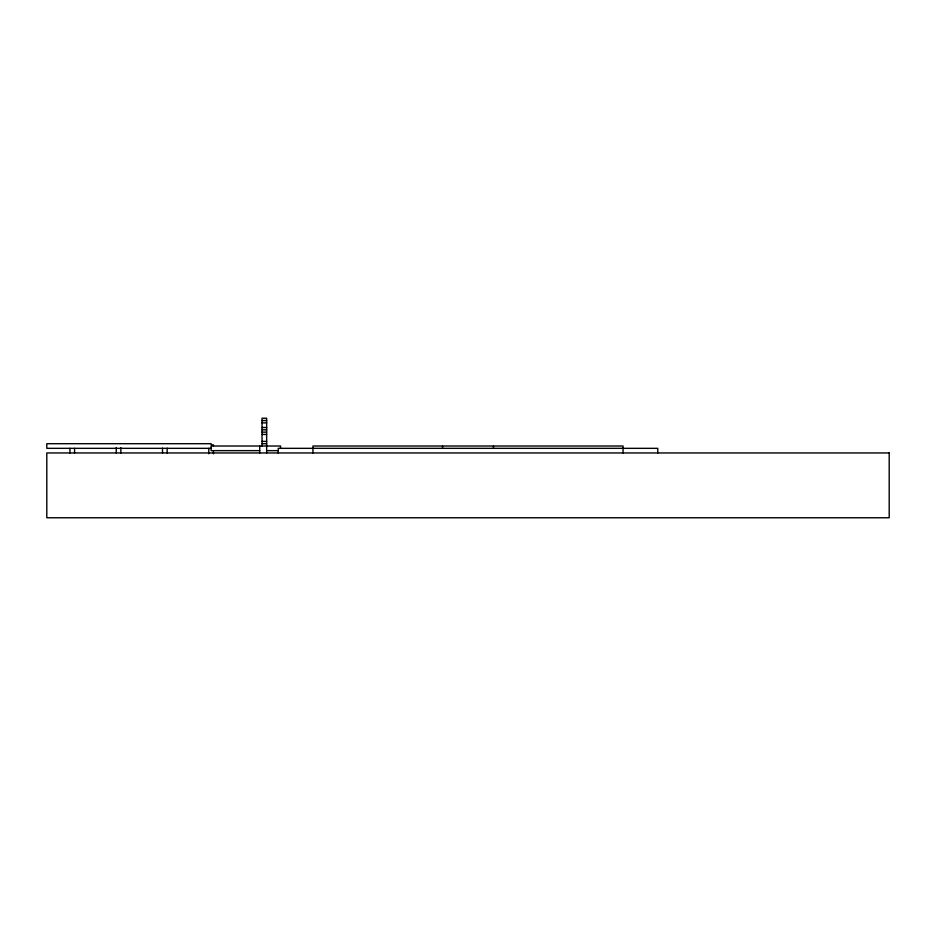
<?xml version="1.0" encoding="UTF-8"?>
<svg xmlns="http://www.w3.org/2000/svg" width="936" height="936" viewBox="0 0 936 936"><rect width="100%" height="100%" fill="white"/><g stroke="black" fill="none" stroke-linecap="round" stroke-linejoin="round"><path stroke-width="1.4" d="M262.033 420.556L266.655 420.556M262.033 422.873L266.655 422.873M262.033 427.495L266.655 427.495M262.033 429.811L266.655 429.811M262.033 432.128L266.655 432.128M262.033 434.444L266.655 434.444M262.033 441.382L266.655 441.382M262.033 443.699L266.655 443.699M211.115 448.332L46.8 448.332L46.8 443.699L211.115 443.699L211.115 444.857L213.431 444.857L213.408 446.016M259.717 450.637L211.115 450.637L211.115 446.016L280.543 446.016L280.543 448.332M266.655 450.637L278.226 450.637M657.774 452.954L657.774 448.332L278.226 448.332L278.226 452.954M623.06 452.954L623.06 446.016L312.94 446.016L312.94 452.954M493.459 446.016L493.459 448.332M442.541 446.016L442.541 448.332M266.655 452.954L266.655 418.24L262.033 418.24L262.033 446.016M259.717 446.016L259.717 452.954M213.431 450.637L213.431 453.784M208.798 448.332L208.798 453.784M167.146 448.18L167.146 452.954M162.513 448.18L162.513 452.954M120.861 447.63L120.861 452.954M116.228 447.63L116.228 452.954M74.576 448.332L74.576 452.954M69.943 448.332L69.943 452.954M889.2 452.954L46.8 452.954L46.8 517.76L889.2 517.76L889.2 452.954"/></g></svg>
